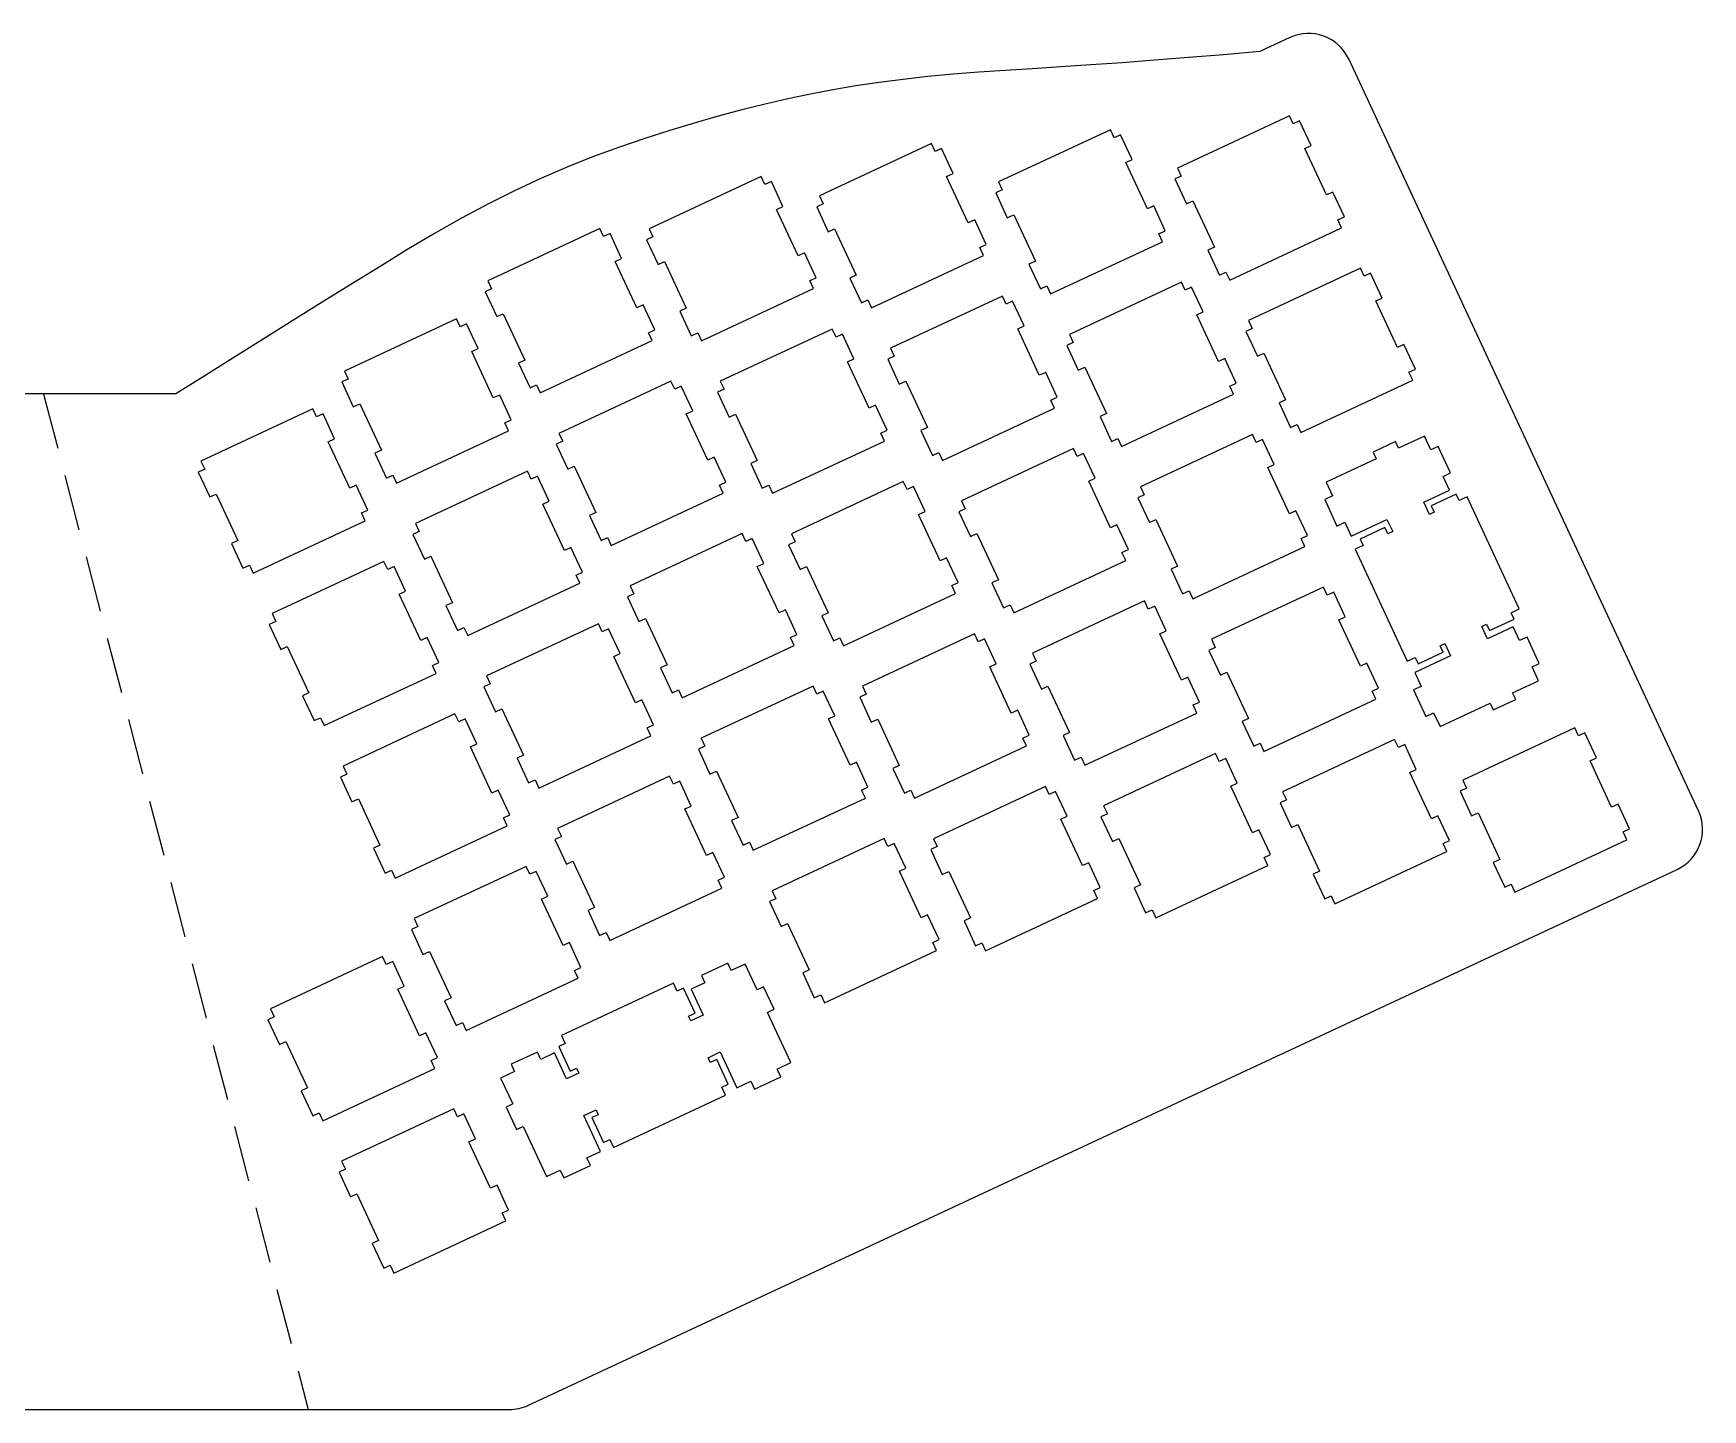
# Model space of a CAD drawing. Extents: x 17 to 415, y -2 to 154.
# Drawn here: x 226.4 to 415.5, y -1.9 to 154 of the extents above; entities that cross this region are included whole.
import ezdxf

# ---------------------------------------------------------------- set-up
doc = ezdxf.new("R2010")
doc.units = 0
doc.linetypes.add('DASHED2', pattern=[9.525, 6.35, -3.175])
doc.layers.add('SWITCHPLATE', color=7, linetype='CONTINUOUS')

msp = doc.modelspace()

# ---------------------------------------------------------------- linework, layer by layer
at = {"layer": 'SWITCHPLATE', "color": 253}
for p, q in [((368.72, 153.5), (365.32, 151.92)), ((361.2, 151.56), (357.21, 151.24)), ((365.32, 151.92), (361.2, 151.56)), ((333.47, 149.59), (330.55, 149.36)), ((336.45, 149.78), (333.47, 149.59)), ((339.53, 149.96), (336.45, 149.78)), ((342.77, 150.17), (339.53, 149.96)), ((346.15, 150.4), (342.77, 150.17)), ((349.69, 150.65), (346.15, 150.4)), ((353.37, 150.93), (349.69, 150.65)), ((357.21, 151.24), (353.37, 150.93)), ((415, 65.94), (375.37, 151.08)), ((316.91, 147.58), (314.38, 147.1)), ((319.52, 148.02), (316.91, 147.58)), ((322.18, 148.42), (319.52, 148.02)), ((324.91, 148.77), (322.18, 148.42)), ((327.7, 149.09), (324.91, 148.77)), ((330.55, 149.36), (327.7, 149.09)), ((309.26, 145.97), (306.63, 145.32)), ((311.84, 146.57), (309.26, 145.97)), ((314.38, 147.1), (311.84, 146.57)), ((301.22, 143.82), (298.45, 142.97)), ((303.95, 144.6), (301.22, 143.82)), ((306.63, 145.32), (303.95, 144.6)), ((368.66, 144.65), (355.97, 138.73)), ((369.08, 143.74), (368.66, 144.65)), ((369.81, 144.08), (369.08, 143.74)), ((371.11, 141.27), (369.81, 144.08)), ((295.62, 142.07), (292.75, 141.1)), ((298.45, 142.97), (295.62, 142.07)), ((348.37, 143.07), (335.68, 137.15)), ((348.8, 142.16), (348.37, 143.07)), ((349.52, 142.5), (348.8, 142.16)), ((350.83, 139.69), (349.52, 142.5)), ((289.83, 140.04), (286.89, 138.87)), ((292.75, 141.1), (289.83, 140.04)), ((328.09, 141.49), (315.4, 135.58)), ((328.51, 140.59), (328.09, 141.49)), ((329.24, 140.93), (328.51, 140.59)), ((330.55, 138.12), (329.24, 140.93)), ((370.39, 140.93), (371.11, 141.27)), ((372.84, 135.68), (370.39, 140.93)), ((286.89, 138.87), (283.92, 137.59)), ((329.82, 137.78), (330.55, 138.12)), ((350.11, 139.35), (350.83, 139.69)), ((352.56, 134.1), (350.11, 139.35)), ((355.97, 138.73), (356.39, 137.82)), ((280.93, 136.19), (277.9, 134.68)), ((283.92, 137.59), (280.93, 136.19)), ((308.81, 137.76), (296.12, 131.84)), ((309.23, 136.85), (308.81, 137.76)), ((309.96, 137.19), (309.23, 136.85)), ((311.27, 134.38), (309.96, 137.19)), ((332.27, 132.52), (329.82, 137.78)), ((336.11, 136.25), (335.38, 135.91)), ((335.68, 137.15), (336.11, 136.25)), ((356.39, 137.82), (355.67, 137.49)), ((355.67, 137.49), (356.98, 134.68)), ((277.9, 134.68), (274.85, 133.05)), ((310.54, 134.04), (311.27, 134.38)), ((315.82, 134.67), (315.1, 134.33)), ((315.1, 134.33), (316.41, 131.52)), ((315.4, 135.58), (315.82, 134.67)), ((335.38, 135.91), (336.69, 133.1)), ((353.28, 134.44), (352.56, 134.1)), ((354.59, 131.63), (353.28, 134.44)), ((356.98, 134.68), (357.7, 135.01)), ((357.7, 135.01), (360.15, 129.76)), ((373.57, 136.01), (372.84, 135.68)), ((374.88, 133.2), (373.57, 136.01)), ((274.85, 133.05), (271.78, 131.31)), ((313, 128.79), (310.54, 134.04)), ((333, 132.86), (332.27, 132.52)), ((334.31, 130.05), (333, 132.86)), ((336.69, 133.1), (337.42, 133.44)), ((337.42, 133.44), (339.87, 128.18)), ((374.15, 132.87), (374.88, 133.2)), ((374.57, 131.96), (374.15, 132.87)), ((271.78, 131.31), (268.67, 129.45)), ((290.54, 131.87), (277.85, 125.95)), ((290.96, 130.96), (290.54, 131.87)), ((291.69, 131.3), (290.96, 130.96)), ((293, 128.49), (291.69, 131.3)), ((296.55, 130.94), (295.82, 130.6)), ((295.82, 130.6), (297.13, 127.79)), ((296.12, 131.84), (296.55, 130.94)), ((316.41, 131.52), (317.13, 131.86)), ((317.13, 131.86), (319.59, 126.61)), ((353.87, 131.29), (354.59, 131.63)), ((354.29, 130.38), (353.87, 131.29)), ((361.89, 126.04), (374.57, 131.96)), ((268.67, 129.45), (265.53, 127.51)), ((313.72, 129.12), (313, 128.79)), ((315.03, 126.31), (313.72, 129.12)), ((321.32, 122.89), (334.01, 128.81)), ((333.58, 129.71), (334.31, 130.05)), ((334.01, 128.81), (333.58, 129.71)), ((341.6, 124.47), (354.29, 130.38)), ((360.15, 129.76), (359.43, 129.42)), ((359.43, 129.42), (360.74, 126.61)), ((265.53, 127.51), (262.32, 125.54)), ((292.27, 128.15), (293, 128.49)), ((294.72, 122.89), (292.27, 128.15)), ((297.13, 127.79), (297.86, 128.13)), ((297.86, 128.13), (300.31, 122.87)), ((339.87, 128.18), (339.14, 127.84)), ((339.14, 127.84), (340.45, 125.03)), ((360.74, 126.61), (361.47, 126.95)), ((361.47, 126.95), (361.89, 126.04)), ((376.71, 127.38), (364.02, 121.47)), ((377.13, 126.47), (376.71, 127.38)), ((377.86, 126.81), (377.13, 126.47)), ((379.17, 124), (377.86, 126.81)), ((262.32, 125.54), (259.07, 123.52)), ((278.27, 125.04), (277.55, 124.71)), ((277.85, 125.95), (278.27, 125.04)), ((302.04, 119.16), (314.73, 125.07)), ((314.31, 125.98), (315.03, 126.31)), ((314.73, 125.07), (314.31, 125.98)), ((319.59, 126.61), (318.86, 126.27)), ((318.86, 126.27), (320.17, 123.46)), ((340.45, 125.03), (341.18, 125.37)), ((341.18, 125.37), (341.6, 124.47)), ((356.42, 125.81), (343.73, 119.89)), ((356.85, 124.9), (356.42, 125.81)), ((357.57, 125.24), (356.85, 124.9)), ((358.88, 122.43), (357.57, 125.24)), ((259.07, 123.52), (255.76, 121.45)), ((277.55, 124.71), (278.86, 121.9)), ((295.45, 123.23), (294.72, 122.89)), ((296.76, 120.42), (295.45, 123.23)), ((320.17, 123.46), (320.89, 123.8)), ((320.89, 123.8), (321.32, 122.89)), ((336.14, 124.23), (323.45, 118.31)), ((336.56, 123.32), (336.14, 124.23)), ((337.29, 123.66), (336.56, 123.32)), ((338.6, 120.85), (337.29, 123.66)), ((378.44, 123.67), (379.17, 124)), ((380.89, 118.41), (378.44, 123.67)), ((255.76, 121.45), (252.39, 119.35)), ((274.28, 121.66), (261.59, 115.74)), ((274.7, 120.75), (274.28, 121.66)), ((275.43, 121.09), (274.7, 120.75)), ((276.74, 118.28), (275.43, 121.09)), ((278.86, 121.9), (279.58, 122.23)), ((279.58, 122.23), (282.04, 116.98)), ((300.31, 122.87), (299.58, 122.53)), ((299.58, 122.53), (300.89, 119.72)), ((358.16, 122.09), (358.88, 122.43)), ((360.61, 116.83), (358.16, 122.09)), ((364.02, 121.47), (364.44, 120.56)), ((252.39, 119.35), (248.96, 117.2)), ((283.77, 113.26), (296.46, 119.18)), ((296.03, 120.08), (296.76, 120.42)), ((296.46, 119.18), (296.03, 120.08)), ((300.89, 119.72), (301.62, 120.06)), ((301.62, 120.06), (302.04, 119.16)), ((316.86, 120.49), (304.17, 114.58)), ((317.29, 119.59), (316.86, 120.49)), ((318.01, 119.92), (317.29, 119.59)), ((319.32, 117.12), (318.01, 119.92)), ((337.87, 120.51), (338.6, 120.85)), ((340.32, 115.26), (337.87, 120.51)), ((343.73, 119.89), (344.16, 118.98)), ((364.44, 120.56), (363.72, 120.22)), ((363.72, 120.22), (365.03, 117.41)), ((276.01, 117.94), (276.74, 118.28)), ((278.46, 112.69), (276.01, 117.94)), ((323.88, 117.41), (323.15, 117.07)), ((323.45, 118.31), (323.88, 117.41)), ((344.16, 118.98), (343.43, 118.64)), ((343.43, 118.64), (344.74, 115.83)), ((365.03, 117.41), (365.76, 117.75)), ((365.76, 117.75), (368.2, 112.49)), ((381.62, 118.75), (380.89, 118.41)), ((382.93, 115.94), (381.62, 118.75)), ((248.96, 117.2), (245.48, 115.01)), ((261.59, 115.74), (262.01, 114.83)), ((282.04, 116.98), (281.31, 116.64)), ((281.31, 116.64), (282.62, 113.83)), ((318.59, 116.78), (319.32, 117.12)), ((321.05, 111.52), (318.59, 116.78)), ((323.15, 117.07), (324.46, 114.26)), ((341.05, 115.59), (340.32, 115.26)), ((342.36, 112.78), (341.05, 115.59)), ((344.74, 115.83), (345.47, 116.17)), ((345.47, 116.17), (347.92, 110.92)), ((361.33, 117.17), (360.61, 116.83)), ((362.64, 114.36), (361.33, 117.17)), ((382.2, 115.6), (382.93, 115.94)), ((382.62, 114.69), (382.2, 115.6)), ((245.48, 115.01), (242.51, 113.14)), ((262.01, 114.83), (261.29, 114.5)), ((261.29, 114.5), (262.6, 111.69)), ((282.62, 113.83), (283.35, 114.17)), ((283.35, 114.17), (283.77, 113.26)), ((298.59, 114.6), (285.9, 108.68)), ((299.01, 113.69), (298.59, 114.6)), ((299.74, 114.03), (299.01, 113.69)), ((301.05, 111.22), (299.74, 114.03)), ((304.6, 113.67), (303.87, 113.33)), ((304.17, 114.58), (304.6, 113.67)), ((324.46, 114.26), (325.19, 114.6)), ((325.19, 114.6), (327.64, 109.34)), ((361.92, 114.02), (362.64, 114.36)), ((362.34, 113.12), (361.92, 114.02)), ((369.94, 108.78), (382.62, 114.69)), ((242.51, 113.14), (172.51, 113.14)), ((262.6, 111.69), (263.33, 112.03)), ((263.33, 112.03), (265.78, 106.77)), ((279.19, 113.02), (278.46, 112.69)), ((280.5, 110.21), (279.19, 113.02)), ((303.87, 113.33), (305.18, 110.52)), ((321.77, 111.86), (321.05, 111.52)), ((323.08, 109.05), (321.77, 111.86)), ((341.63, 112.45), (342.36, 112.78)), ((342.06, 111.54), (341.63, 112.45)), ((349.65, 107.2), (362.34, 113.12)), ((368.2, 112.49), (367.48, 112.15)), ((367.48, 112.15), (368.79, 109.34)), ((258.02, 111.45), (245.33, 105.53)), ((258.44, 110.54), (258.02, 111.45)), ((259.17, 110.88), (258.44, 110.54)), ((260.48, 108.07), (259.17, 110.88)), ((279.78, 109.88), (280.5, 110.21)), ((280.2, 108.97), (279.78, 109.88)), ((300.32, 110.89), (301.05, 111.22)), ((302.77, 105.63), (300.32, 110.89)), ((305.18, 110.52), (305.91, 110.86)), ((305.91, 110.86), (308.36, 105.61)), ((329.37, 105.62), (342.06, 111.54)), ((347.92, 110.92), (347.2, 110.58)), ((347.2, 110.58), (348.5, 107.77)), ((259.75, 107.73), (260.48, 108.07)), ((267.51, 103.05), (280.2, 108.97)), ((285.9, 108.68), (286.32, 107.78)), ((310.09, 101.89), (322.78, 107.81)), ((322.36, 108.71), (323.08, 109.05)), ((322.78, 107.81), (322.36, 108.71)), ((327.64, 109.34), (326.91, 109)), ((326.91, 109), (328.22, 106.19)), ((348.5, 107.77), (349.23, 108.11)), ((349.23, 108.11), (349.65, 107.2)), ((364.47, 108.54), (351.79, 102.62)), ((364.9, 107.63), (364.47, 108.54)), ((365.62, 107.97), (364.9, 107.63)), ((366.93, 105.16), (365.62, 107.97)), ((368.79, 109.34), (369.52, 109.68)), ((369.52, 109.68), (369.94, 108.78)), ((383.95, 108.36), (381.03, 107)), ((384.69, 106.8), (383.95, 108.36)), ((262.21, 102.48), (259.75, 107.73)), ((265.78, 106.77), (265.05, 106.43)), ((265.05, 106.43), (266.36, 103.62)), ((286.32, 107.78), (285.6, 107.44)), ((285.6, 107.44), (286.91, 104.63)), ((303.5, 105.97), (302.77, 105.63)), ((304.81, 103.16), (303.5, 105.97)), ((328.22, 106.19), (328.95, 106.53)), ((328.95, 106.53), (329.37, 105.62)), ((344.19, 106.96), (331.5, 101.05)), ((344.61, 106.06), (344.19, 106.96)), ((345.34, 106.4), (344.61, 106.06)), ((346.65, 103.59), (345.34, 106.4)), ((380.68, 107.75), (378.14, 106.56)), ((378.14, 106.56), (378.49, 105.81)), ((381.03, 107), (380.68, 107.75)), ((385.52, 107.19), (384.69, 106.8)), ((386.91, 104.2), (385.52, 107.19)), ((245.76, 104.63), (245.03, 104.29)), ((245.03, 104.29), (246.34, 101.48)), ((245.33, 105.53), (245.76, 104.63)), ((282.33, 104.39), (269.64, 98.48)), ((282.75, 103.49), (282.33, 104.39)), ((286.91, 104.63), (287.64, 104.97)), ((287.64, 104.97), (290.09, 99.71)), ((308.36, 105.61), (307.63, 105.27)), ((307.63, 105.27), (308.94, 102.46)), ((366.21, 104.83), (366.93, 105.16)), ((368.66, 99.57), (366.21, 104.83)), ((378.49, 105.81), (372.81, 103.16)), ((386.08, 103.81), (386.91, 104.2)), ((262.93, 102.81), (262.21, 102.48)), ((264.24, 100), (262.93, 102.81)), ((266.36, 103.62), (267.09, 103.96)), ((267.09, 103.96), (267.51, 103.05)), ((283.48, 103.82), (282.75, 103.49)), ((284.79, 101.01), (283.48, 103.82)), ((304.09, 102.82), (304.81, 103.16)), ((304.51, 101.91), (304.09, 102.82)), ((308.94, 102.46), (309.67, 102.8)), ((309.67, 102.8), (310.09, 101.89)), ((324.91, 103.23), (312.23, 97.31)), ((325.34, 102.32), (324.91, 103.23)), ((326.06, 102.66), (325.34, 102.32)), ((327.37, 99.85), (326.06, 102.66)), ((345.92, 103.25), (346.65, 103.59)), ((348.37, 97.99), (345.92, 103.25)), ((351.79, 102.62), (352.21, 101.72)), ((372.81, 103.16), (373.54, 101.6)), ((383.88, 100.88), (386.81, 102.25)), ((386.81, 102.25), (386.08, 103.81)), ((246.34, 101.48), (247.07, 101.81)), ((247.07, 101.81), (249.52, 96.56)), ((284.06, 100.68), (284.79, 101.01)), ((286.52, 95.42), (284.06, 100.68)), ((291.82, 96), (304.51, 101.91)), ((331.5, 101.05), (331.93, 100.14)), ((352.21, 101.72), (351.49, 101.38)), ((351.49, 101.38), (352.79, 98.57)), ((373.54, 101.6), (372.65, 101.19)), ((372.65, 101.19), (374.04, 98.19)), ((384.53, 99.5), (383.88, 100.88)), ((387.54, 101.79), (384.73, 100.48)), ((384.73, 100.48), (385.07, 99.75)), ((387.88, 101.06), (387.54, 101.79)), ((388.78, 101.48), (387.88, 101.06)), ((394.7, 88.8), (388.78, 101.48)), ((251.25, 92.84), (263.94, 98.76)), ((263.52, 99.67), (264.24, 100)), ((263.94, 98.76), (263.52, 99.67)), ((269.64, 98.48), (270.07, 97.57)), ((290.09, 99.71), (289.36, 99.37)), ((289.36, 99.37), (290.67, 96.56)), ((326.65, 99.51), (327.37, 99.85)), ((329.1, 94.26), (326.65, 99.51)), ((331.93, 100.14), (331.2, 99.8)), ((331.2, 99.8), (332.51, 96.99)), ((352.79, 98.57), (353.52, 98.91)), ((353.52, 98.91), (355.97, 93.65)), ((369.38, 99.9), (368.66, 99.57)), ((370.69, 97.1), (369.38, 99.9)), ((374.04, 98.19), (374.93, 98.61)), ((374.93, 98.61), (375.66, 97.05)), ((375.66, 97.05), (379.71, 98.94)), ((379.71, 98.94), (380.36, 97.55)), ((385.07, 99.75), (384.53, 99.5)), ((249.52, 96.56), (248.79, 96.22)), ((270.07, 97.57), (269.34, 97.23)), ((269.34, 97.23), (270.65, 94.42)), ((290.67, 96.56), (291.4, 96.9)), ((291.4, 96.9), (291.82, 96)), ((306.64, 97.34), (293.95, 91.42)), ((307.06, 96.43), (306.64, 97.34)), ((307.79, 96.77), (307.06, 96.43)), ((309.1, 93.96), (307.79, 96.77)), ((312.23, 97.31), (312.65, 96.41)), ((332.51, 96.99), (333.24, 97.33)), ((333.24, 97.33), (335.69, 92.08)), ((349.1, 98.33), (348.37, 97.99)), ((350.41, 95.52), (349.1, 98.33)), ((369.97, 96.76), (370.69, 97.1)), ((370.39, 95.85), (369.97, 96.76)), ((379.47, 98.02), (376.67, 96.71)), ((376.67, 96.71), (377, 95.99)), ((379.81, 97.3), (379.47, 98.02)), ((380.36, 97.55), (379.81, 97.3)), ((248.79, 96.22), (250.1, 93.41)), ((270.65, 94.42), (271.38, 94.76)), ((271.38, 94.76), (273.83, 89.5)), ((287.24, 95.76), (286.52, 95.42)), ((288.55, 92.95), (287.24, 95.76)), ((312.65, 96.41), (311.92, 96.07)), ((311.92, 96.07), (313.23, 93.26)), ((329.82, 94.59), (329.1, 94.26)), ((331.13, 91.79), (329.82, 94.59)), ((349.68, 95.18), (350.41, 95.52)), ((350.11, 94.28), (349.68, 95.18)), ((357.7, 89.94), (370.39, 95.85)), ((377, 95.99), (376.1, 95.57)), ((376.1, 95.57), (382.01, 82.88)), ((250.1, 93.41), (250.83, 93.75)), ((250.83, 93.75), (251.25, 92.84)), ((266.07, 94.18), (253.39, 88.27)), ((266.5, 93.28), (266.07, 94.18)), ((267.22, 93.62), (266.5, 93.28)), ((268.53, 90.81), (267.22, 93.62)), ((287.83, 92.61), (288.55, 92.95)), ((308.37, 93.62), (309.1, 93.96)), ((310.83, 88.36), (308.37, 93.62)), ((313.23, 93.26), (313.96, 93.6)), ((313.96, 93.6), (316.41, 88.34)), ((337.42, 88.36), (350.11, 94.28)), ((355.97, 93.65), (355.25, 93.31)), ((355.25, 93.31), (356.56, 90.5)), ((267.81, 90.47), (268.53, 90.81)), ((275.56, 85.79), (288.25, 91.7)), ((288.25, 91.7), (287.83, 92.61)), ((293.95, 91.42), (294.38, 90.51)), ((330.41, 91.45), (331.13, 91.79)), ((330.83, 90.54), (330.41, 91.45)), ((335.69, 92.08), (334.96, 91.74)), ((334.96, 91.74), (336.27, 88.93)), ((356.56, 90.5), (357.28, 90.84)), ((357.28, 90.84), (357.7, 89.94)), ((372.52, 91.27), (359.84, 85.36)), ((372.95, 90.37), (372.52, 91.27)), ((270.26, 85.21), (267.81, 90.47)), ((273.83, 89.5), (273.1, 89.17)), ((273.1, 89.17), (274.41, 86.36)), ((294.38, 90.51), (293.65, 90.18)), ((293.65, 90.18), (294.96, 87.36)), ((318.14, 84.62), (330.83, 90.54)), ((336.27, 88.93), (337, 89.27)), ((337, 89.27), (337.42, 88.36)), ((352.24, 89.7), (339.55, 83.78)), ((352.66, 88.79), (352.24, 89.7)), ((353.39, 89.13), (352.66, 88.79)), ((354.7, 86.32), (353.39, 89.13)), ((373.68, 90.71), (372.95, 90.37)), ((374.98, 87.9), (373.68, 90.71)), ((253.81, 87.36), (253.08, 87.02)), ((253.08, 87.02), (254.39, 84.21)), ((253.39, 88.27), (253.81, 87.36)), ((290.38, 87.13), (277.7, 81.21)), ((290.81, 86.22), (290.38, 87.13)), ((294.96, 87.36), (295.69, 87.7)), ((295.69, 87.7), (298.14, 82.45)), ((311.55, 88.7), (310.83, 88.36)), ((312.86, 85.89), (311.55, 88.7)), ((316.41, 88.34), (315.68, 88)), ((315.68, 88), (316.99, 85.19)), ((374.26, 87.56), (374.98, 87.9)), ((376.71, 82.3), (374.26, 87.56)), ((390.44, 86.81), (390.99, 87.06)), ((390.99, 87.06), (391.32, 86.34)), ((391.32, 86.34), (394.13, 87.65)), ((393.79, 88.37), (394.7, 88.8)), ((394.13, 87.65), (393.79, 88.37)), ((270.98, 85.55), (270.26, 85.21)), ((272.29, 82.74), (270.98, 85.55)), ((274.41, 86.36), (275.14, 86.69)), ((275.14, 86.69), (275.56, 85.79)), ((291.53, 86.56), (290.81, 86.22)), ((292.84, 83.75), (291.53, 86.56)), ((312.14, 85.55), (312.86, 85.89)), ((312.56, 84.65), (312.14, 85.55)), ((316.99, 85.19), (317.72, 85.53)), ((317.72, 85.53), (318.14, 84.62)), ((332.96, 85.96), (320.28, 80.05)), ((333.39, 85.06), (332.96, 85.96)), ((334.11, 85.4), (333.39, 85.06)), ((335.42, 82.59), (334.11, 85.4)), ((353.98, 85.98), (354.7, 86.32)), ((356.42, 80.73), (353.98, 85.98)), ((359.84, 85.36), (360.26, 84.45)), ((391.09, 85.43), (390.44, 86.81)), ((394.02, 86.79), (391.09, 85.43)), ((394.74, 85.23), (394.02, 86.79)), ((395.58, 85.62), (394.74, 85.23)), ((396.97, 82.63), (395.58, 85.62)), ((254.39, 84.21), (255.12, 84.55)), ((255.12, 84.55), (257.57, 79.29)), ((292.12, 83.41), (292.84, 83.75)), ((294.57, 78.15), (292.12, 83.41)), ((299.87, 78.73), (312.56, 84.65)), ((339.55, 83.78), (339.98, 82.88)), ((360.26, 84.45), (359.54, 84.11)), ((359.54, 84.11), (360.85, 81.3)), ((382.01, 82.88), (382.92, 83.3)), ((386.92, 83.48), (382.86, 81.59)), ((382.92, 83.3), (383.26, 82.58)), ((383.26, 82.58), (386.07, 83.89)), ((385.73, 84.61), (386.27, 84.87)), ((386.07, 83.89), (385.73, 84.61)), ((386.27, 84.87), (386.92, 83.48)), ((259.3, 75.58), (271.99, 81.5)), ((271.57, 82.4), (272.29, 82.74)), ((271.99, 81.5), (271.57, 82.4)), ((298.14, 82.45), (297.41, 82.11)), ((297.41, 82.11), (298.72, 79.3)), ((334.7, 82.25), (335.42, 82.59)), ((337.15, 76.99), (334.7, 82.25)), ((339.98, 82.88), (339.25, 82.54)), ((339.25, 82.54), (340.56, 79.73)), ((360.85, 81.3), (361.57, 81.64)), ((361.57, 81.64), (364.02, 76.39)), ((377.44, 82.64), (376.71, 82.3)), ((378.74, 79.83), (377.44, 82.64)), ((382.86, 81.59), (383.6, 80.03)), ((396.14, 82.24), (396.97, 82.63)), ((396.87, 80.67), (396.14, 82.24)), ((278.12, 80.31), (277.39, 79.97)), ((277.39, 79.97), (278.7, 77.16)), ((277.7, 81.21), (278.12, 80.31)), ((298.72, 79.3), (299.45, 79.64)), ((299.45, 79.64), (299.87, 78.73)), ((314.69, 80.07), (302, 74.15)), ((315.11, 79.16), (314.69, 80.07)), ((315.84, 79.5), (315.11, 79.16)), ((317.15, 76.69), (315.84, 79.5)), ((320.28, 80.05), (320.7, 79.14)), ((340.56, 79.73), (341.29, 80.07)), ((341.29, 80.07), (343.74, 74.81)), ((357.15, 81.06), (356.42, 80.73)), ((358.46, 78.25), (357.15, 81.06)), ((378.02, 79.49), (378.74, 79.83)), ((378.44, 78.59), (378.02, 79.49)), ((383.6, 80.03), (382.71, 79.62)), ((382.71, 79.62), (384.1, 76.63)), ((393.94, 79.31), (396.87, 80.67)), ((257.57, 79.29), (256.84, 78.96)), ((256.84, 78.96), (258.15, 76.15)), ((295.29, 78.49), (294.57, 78.15)), ((296.6, 75.68), (295.29, 78.49)), ((320.7, 79.14), (319.97, 78.8)), ((319.97, 78.8), (321.28, 75.99)), ((357.74, 77.92), (358.46, 78.25)), ((358.16, 77.01), (357.74, 77.92)), ((365.76, 72.67), (378.44, 78.59)), ((385.72, 75.48), (391.4, 78.13)), ((391.4, 78.13), (391.75, 77.38)), ((391.75, 77.38), (394.29, 78.56)), ((394.29, 78.56), (393.94, 79.31)), ((258.15, 76.15), (258.88, 76.48)), ((258.88, 76.48), (259.3, 75.58)), ((274.12, 76.92), (261.44, 71)), ((274.55, 76.01), (274.12, 76.92)), ((275.27, 76.35), (274.55, 76.01)), ((276.58, 73.54), (275.27, 76.35)), ((278.7, 77.16), (279.43, 77.49)), ((279.43, 77.49), (281.88, 72.24)), ((295.88, 75.35), (296.6, 75.68)), ((316.43, 76.36), (317.15, 76.69)), ((318.88, 71.1), (316.43, 76.36)), ((321.28, 75.99), (322.01, 76.33)), ((322.01, 76.33), (324.46, 71.08)), ((337.87, 77.33), (337.15, 76.99)), ((339.18, 74.52), (337.87, 77.33)), ((345.47, 71.09), (358.16, 77.01)), ((364.02, 76.39), (363.3, 76.05)), ((363.3, 76.05), (364.61, 73.24)), ((384.1, 76.63), (384.99, 77.04)), ((384.99, 77.04), (385.72, 75.48)), ((283.61, 68.52), (296.3, 74.44)), ((296.3, 74.44), (295.88, 75.35)), ((302, 74.15), (302.43, 73.25)), ((338.46, 74.18), (339.18, 74.52)), ((338.88, 73.28), (338.46, 74.18)), ((343.74, 74.81), (343.01, 74.47)), ((343.01, 74.47), (344.32, 71.66)), ((380.58, 74.01), (367.89, 68.09)), ((381, 73.1), (380.58, 74.01)), ((400.98, 75.33), (388.29, 69.41)), ((401.4, 74.42), (400.98, 75.33)), ((402.13, 74.76), (401.4, 74.42)), ((403.44, 71.95), (402.13, 74.76)), ((275.86, 73.2), (276.58, 73.54)), ((278.31, 67.95), (275.86, 73.2)), ((281.88, 72.24), (281.15, 71.9)), ((281.15, 71.9), (282.46, 69.09)), ((302.43, 73.25), (301.7, 72.91)), ((301.7, 72.91), (303.01, 70.1)), ((326.19, 67.36), (338.88, 73.28)), ((344.32, 71.66), (345.05, 72)), ((345.05, 72), (345.47, 71.09)), ((360.29, 72.43), (347.6, 66.52)), ((360.71, 71.53), (360.29, 72.43)), ((361.44, 71.86), (360.71, 71.53)), ((362.75, 69.05), (361.44, 71.86)), ((364.61, 73.24), (365.33, 73.58)), ((365.33, 73.58), (365.76, 72.67)), ((381.73, 73.44), (381, 73.1)), ((383.03, 70.63), (381.73, 73.44)), ((402.72, 71.61), (403.44, 71.95)), ((261.86, 70.1), (261.13, 69.76)), ((261.44, 71), (261.86, 70.1)), ((303.01, 70.1), (303.74, 70.44)), ((303.74, 70.44), (306.19, 65.18)), ((319.6, 71.44), (318.88, 71.1)), ((320.91, 68.63), (319.6, 71.44)), ((324.46, 71.08), (323.73, 70.74)), ((323.73, 70.74), (325.04, 67.93)), ((382.31, 70.29), (383.03, 70.63)), ((384.76, 65.04), (382.31, 70.29)), ((405.16, 66.35), (402.72, 71.61)), ((261.13, 69.76), (262.44, 66.95)), ((279.03, 68.28), (278.31, 67.95)), ((280.34, 65.47), (279.03, 68.28)), ((282.46, 69.09), (283.19, 69.43)), ((283.19, 69.43), (283.61, 68.52)), ((298.43, 69.86), (285.74, 63.95)), ((298.86, 68.96), (298.43, 69.86)), ((299.58, 69.29), (298.86, 68.96)), ((300.89, 66.48), (299.58, 69.29)), ((320.19, 68.29), (320.91, 68.63)), ((320.61, 67.38), (320.19, 68.29)), ((325.04, 67.93), (325.77, 68.27)), ((325.77, 68.27), (326.19, 67.36)), ((341.01, 68.7), (328.33, 62.78)), ((341.44, 67.79), (341.01, 68.7)), ((342.16, 68.13), (341.44, 67.79)), ((343.47, 65.32), (342.16, 68.13)), ((362.03, 68.72), (362.75, 69.05)), ((364.48, 63.46), (362.03, 68.72)), ((367.89, 68.09), (368.31, 67.19)), ((388.72, 68.51), (387.99, 68.17)), ((387.99, 68.17), (389.3, 65.36)), ((388.29, 69.41), (388.72, 68.51)), ((262.44, 66.95), (263.17, 67.29)), ((263.17, 67.29), (265.62, 62.03)), ((300.17, 66.15), (300.89, 66.48)), ((307.92, 61.47), (320.61, 67.38)), ((347.6, 66.52), (348.03, 65.61)), ((368.31, 67.19), (367.59, 66.85)), ((367.59, 66.85), (368.89, 64.04)), ((405.89, 66.69), (405.16, 66.35)), ((407.2, 63.88), (405.89, 66.69)), ((279.62, 65.14), (280.34, 65.47)), ((280.04, 64.23), (279.62, 65.14)), ((302.62, 60.89), (300.17, 66.15)), ((306.19, 65.18), (305.46, 64.84)), ((305.46, 64.84), (306.77, 62.04)), ((342.75, 64.98), (343.47, 65.32)), ((345.2, 59.73), (342.75, 64.98)), ((348.03, 65.61), (347.3, 65.27)), ((347.3, 65.27), (348.61, 62.46)), ((368.89, 64.04), (369.62, 64.38)), ((369.62, 64.38), (372.07, 59.12)), ((385.49, 65.38), (384.76, 65.04)), ((386.79, 62.57), (385.49, 65.38)), ((389.3, 65.36), (390.03, 65.69)), ((390.03, 65.69), (392.48, 60.44)), ((267.35, 58.31), (280.04, 64.23)), ((286.17, 63.04), (285.44, 62.7)), ((285.44, 62.7), (286.75, 59.89)), ((285.74, 63.95), (286.17, 63.04)), ((322.74, 62.81), (310.05, 56.89)), ((323.17, 61.9), (322.74, 62.81)), ((328.33, 62.78), (328.75, 61.88)), ((348.61, 62.46), (349.34, 62.8)), ((349.34, 62.8), (351.79, 57.54)), ((365.2, 63.8), (364.48, 63.46)), ((366.51, 60.99), (365.2, 63.8)), ((386.07, 62.23), (386.79, 62.57)), ((394.21, 56.72), (406.9, 62.64)), ((406.48, 63.55), (407.2, 63.88)), ((406.9, 62.64), (406.48, 63.55)), ((265.62, 62.03), (264.89, 61.69)), ((264.89, 61.69), (266.21, 58.88)), ((303.34, 61.23), (302.62, 60.89)), ((304.65, 58.42), (303.34, 61.23)), ((306.77, 62.04), (307.5, 62.37)), ((307.5, 62.37), (307.92, 61.47)), ((323.89, 62.24), (323.17, 61.9)), ((325.2, 59.43), (323.89, 62.24)), ((328.75, 61.88), (328.02, 61.54)), ((328.02, 61.54), (329.33, 58.73)), ((365.79, 60.65), (366.51, 60.99)), ((366.21, 59.74), (365.79, 60.65)), ((373.81, 55.4), (386.49, 61.32)), ((386.49, 61.32), (386.07, 62.23)), ((266.21, 58.88), (266.93, 59.22)), ((266.93, 59.22), (267.35, 58.31)), ((282.18, 59.65), (269.49, 53.74)), ((282.6, 58.75), (282.18, 59.65)), ((282.39, -1.4), (412.58, 59.3)), ((283.32, 59.08), (282.6, 58.75)), ((284.63, 56.28), (283.32, 59.08)), ((286.75, 59.89), (287.48, 60.23)), ((287.48, 60.23), (289.93, 54.97)), ((324.48, 59.09), (325.2, 59.43)), ((326.93, 53.83), (324.48, 59.09)), ((329.33, 58.73), (330.06, 59.07)), ((330.06, 59.07), (332.51, 53.81)), ((345.92, 60.06), (345.2, 59.73)), ((347.23, 57.25), (345.92, 60.06)), ((353.52, 53.83), (366.21, 59.74)), ((372.07, 59.12), (371.35, 58.78)), ((371.35, 58.78), (372.66, 55.97)), ((392.48, 60.44), (391.75, 60.1)), ((391.75, 60.1), (393.06, 57.29)), ((291.66, 51.26), (304.35, 57.17)), ((303.93, 58.08), (304.65, 58.42)), ((304.35, 57.17), (303.93, 58.08)), ((310.05, 56.89), (310.48, 55.98)), ((346.51, 56.92), (347.23, 57.25)), ((346.93, 56.01), (346.51, 56.92)), ((351.79, 57.54), (351.06, 57.21)), ((351.06, 57.21), (352.37, 54.4)), ((393.06, 57.29), (393.79, 57.63)), ((393.79, 57.63), (394.21, 56.72)), ((283.91, 55.94), (284.63, 56.28)), ((286.36, 50.68), (283.91, 55.94)), ((289.93, 54.97), (289.2, 54.63)), ((310.48, 55.98), (309.75, 55.65)), ((309.75, 55.65), (311.06, 52.84)), ((334.24, 50.09), (346.93, 56.01)), ((372.66, 55.97), (373.38, 56.31)), ((373.38, 56.31), (373.81, 55.4)), ((269.49, 53.74), (269.91, 52.83)), ((289.2, 54.63), (290.51, 51.83)), ((311.06, 52.84), (311.79, 53.17)), ((311.79, 53.17), (314.24, 47.92)), ((327.65, 54.17), (326.93, 53.83)), ((328.96, 51.36), (327.65, 54.17)), ((332.51, 53.81), (331.79, 53.47)), ((331.79, 53.47), (333.1, 50.66)), ((352.37, 54.4), (353.1, 54.73)), ((353.1, 54.73), (353.52, 53.83)), ((269.91, 52.83), (269.18, 52.49)), ((269.18, 52.49), (270.49, 49.68)), ((290.51, 51.83), (291.24, 52.16)), ((291.24, 52.16), (291.66, 51.26)), ((328.24, 51.02), (328.96, 51.36)), ((265.92, 49.44), (253.23, 43.53)), ((266.34, 48.54), (265.92, 49.44)), ((270.49, 49.68), (271.22, 50.02)), ((271.22, 50.02), (273.67, 44.76)), ((287.08, 51.02), (286.36, 50.68)), ((288.39, 48.21), (287.08, 51.02)), ((315.97, 44.2), (328.66, 50.12)), ((328.66, 50.12), (328.24, 51.02)), ((333.1, 50.66), (333.82, 51)), ((333.82, 51), (334.24, 50.09)), ((267.06, 48.87), (266.34, 48.54)), ((268.37, 46.07), (267.06, 48.87)), ((287.67, 47.87), (288.39, 48.21)), ((288.09, 46.97), (287.67, 47.87)), ((305.03, 48.68), (302.04, 47.29)), ((302.04, 47.29), (302.42, 46.46)), ((305.42, 47.85), (305.03, 48.68)), ((306.98, 48.58), (305.42, 47.85)), ((308.34, 45.65), (306.98, 48.58)), ((314.24, 47.92), (313.51, 47.58)), ((313.51, 47.58), (314.82, 44.77)), ((267.65, 45.73), (268.37, 46.07)), ((270.1, 40.47), (267.65, 45.73)), ((275.4, 41.05), (288.09, 46.97)), ((298.86, 46.41), (286.17, 40.5)), ((299.28, 45.51), (298.86, 46.41)), ((300.01, 45.85), (299.28, 45.51)), ((301.32, 43.04), (300.01, 45.85)), ((302.42, 46.46), (300.86, 45.73)), ((300.86, 45.73), (302.23, 42.8)), ((309.09, 46), (308.34, 45.65)), ((310.28, 43.46), (309.09, 46)), ((253.23, 43.53), (253.65, 42.62)), ((273.67, 44.76), (272.95, 44.43)), ((272.95, 44.43), (274.26, 41.62)), ((314.82, 44.77), (315.55, 45.11)), ((315.55, 45.11), (315.97, 44.2)), ((253.65, 42.62), (252.93, 42.28)), ((252.93, 42.28), (254.24, 39.47)), ((274.26, 41.62), (274.98, 41.95)), ((274.98, 41.95), (275.4, 41.05)), ((300.59, 42.7), (301.32, 43.04)), ((300.84, 42.15), (300.59, 42.7)), ((302.23, 42.8), (300.84, 42.15)), ((309.53, 43.11), (310.28, 43.46)), ((312.18, 37.43), (309.53, 43.11)), ((254.24, 39.47), (254.96, 39.81)), ((254.96, 39.81), (257.41, 34.55)), ((270.82, 40.81), (270.1, 40.47)), ((272.14, 38), (270.82, 40.81)), ((286.17, 40.5), (286.59, 39.59)), ((271.41, 37.66), (272.14, 38)), ((283.46, 38.62), (280.47, 37.23)), ((283.85, 37.79), (283.46, 38.62)), ((285.41, 38.52), (283.85, 37.79)), ((286.77, 35.59), (285.41, 38.52)), ((286.59, 39.59), (285.87, 39.25)), ((285.87, 39.25), (287.18, 36.44)), ((302.79, 37.98), (304.17, 38.63)), ((303.04, 37.44), (302.79, 37.98)), ((304.17, 38.63), (306.06, 34.58)), ((259.14, 30.84), (271.83, 36.76)), ((271.83, 36.76), (271.41, 37.66)), ((280.86, 36.4), (279.29, 35.67)), ((280.47, 37.23), (280.86, 36.4)), ((288.16, 36.24), (286.77, 35.59)), ((287.18, 36.44), (287.9, 36.78)), ((287.9, 36.78), (288.16, 36.24)), ((303.77, 37.78), (303.04, 37.44)), ((305.08, 34.97), (303.77, 37.78)), ((310.61, 36.7), (312.18, 37.43)), ((311.03, 35.81), (310.61, 36.7)), ((257.41, 34.55), (256.69, 34.22)), ((256.69, 34.22), (258, 31.41)), ((279.29, 35.67), (280.66, 32.74)), ((304.35, 34.63), (305.08, 34.97)), ((304.78, 33.72), (304.35, 34.63)), ((306.06, 34.58), (307.62, 35.31)), ((307.62, 35.31), (308.04, 34.42)), ((308.04, 34.42), (311.03, 35.81)), ((273.97, 32.18), (261.28, 26.26)), ((274.39, 31.27), (273.97, 32.18)), ((280.66, 32.74), (279.91, 32.39)), ((279.91, 32.39), (281.09, 29.85)), ((292.09, 27.81), (304.78, 33.72)), ((258, 31.41), (258.72, 31.75)), ((258.72, 31.75), (259.14, 30.84)), ((275.11, 31.61), (274.39, 31.27)), ((276.43, 28.8), (275.11, 31.61)), ((288.72, 31.42), (290.1, 32.07)), ((290.61, 27.37), (288.72, 31.42)), ((290.35, 31.52), (289.63, 31.19)), ((289.63, 31.19), (290.94, 28.38)), ((290.1, 32.07), (290.35, 31.52)), ((275.7, 28.46), (276.43, 28.8)), ((278.15, 23.21), (275.7, 28.46)), ((281.09, 29.85), (281.84, 30.2)), ((281.84, 30.2), (284.49, 24.52)), ((290.94, 28.38), (291.66, 28.71)), ((291.66, 28.71), (292.09, 27.81)), ((289.04, 26.64), (290.61, 27.37)), ((289.46, 25.76), (289.04, 26.64)), ((261.7, 25.36), (260.98, 25.02)), ((260.98, 25.02), (262.29, 22.21)), ((261.28, 26.26), (261.7, 25.36)), ((284.49, 24.52), (286.05, 25.25)), ((286.05, 25.25), (286.47, 24.36)), ((286.47, 24.36), (289.46, 25.76)), ((278.88, 23.55), (278.15, 23.21)), ((280.19, 20.73), (278.88, 23.55)), ((262.29, 22.21), (263.01, 22.55)), ((263.01, 22.55), (265.46, 17.29)), ((267.2, 13.57), (279.88, 19.49)), ((279.46, 20.4), (280.19, 20.73)), ((279.88, 19.49), (279.46, 20.4)), ((265.46, 17.29), (264.74, 16.95)), ((264.74, 16.95), (266.05, 14.14)), ((266.05, 14.14), (266.77, 14.48)), ((266.77, 14.48), (267.2, 13.57)), ((134.71, -1.86), (280.28, -1.86))]:
    msp.add_line(p, q, dxfattribs=at)
at = {"layer": 'SWITCHPLATE', "linetype": 'DASHED2'}
msp.add_line((227.51, 113.13), (257.49, -1.87), dxfattribs=at)
at = {"layer": 'SWITCHPLATE', "color": 253}
for centre, start, end in [((370.84, 148.97), 24.9611, 115.0001), ((410.47, 63.83), 294.9939, 24.9611), ((280.28, 3.14), 270, 294.9939)]:
    msp.add_arc(centre, 5, start, end, dxfattribs=at)

doc.saveas('drawing.dxf')
